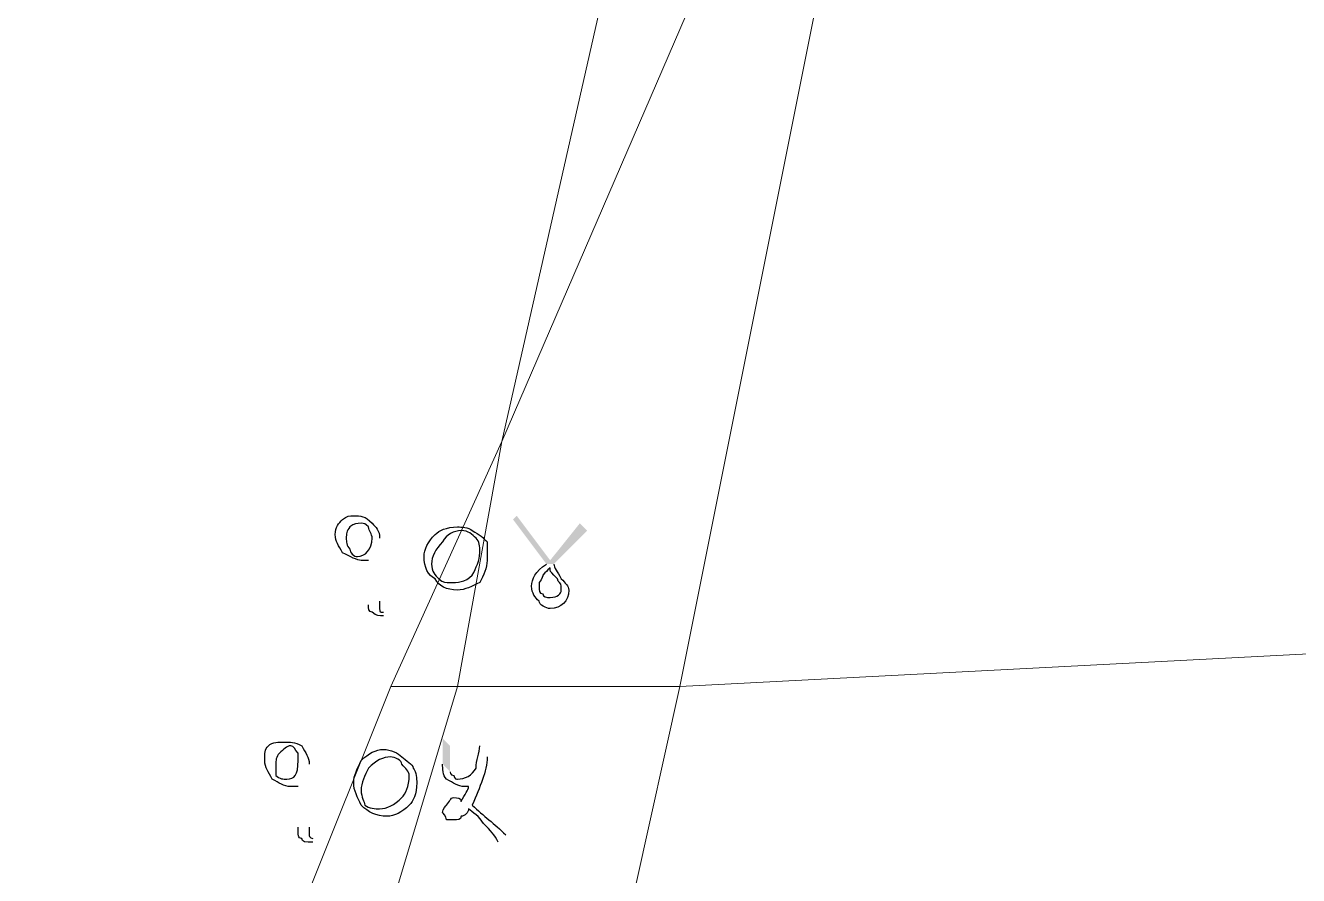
# Model space of a CAD drawing. Header units: inches. Extents: x -9985691 to 3643, y -3269800 to 4788.
# Drawn here: x -4982691.6 to -4982405.4, y -3260163 to -3259971.9 of the extents above; entities that cross this region are included whole.
import ezdxf

# ---------------------------------------------------------------- set-up
doc = ezdxf.new("R2010")
doc.units = ezdxf.units.IN
doc.header["$LTSCALE"] = 2
doc.header["$MEASUREMENT"] = 0
doc.layers.add('PDF_Geometry', color=7, linetype='CONTINUOUS')
doc.layers.add('PDF_Solid Fills', color=7, linetype='CONTINUOUS')

msp = doc.modelspace()

# ---------------------------------------------------------------- hatches: boundary and pattern name
at = {"layer": 'PDF_Solid Fills', "transparency": 33554559}
h = msp.add_hatch(color=256, dxfattribs=at)
h.paths.add_polyline_path([(-4982611.93, -3260087.15), (-4982611.93, -3260101.32)], flags=0)
h.paths.add_polyline_path([(-4982611.1, -3260103.82), (-4982611.1, -3260104.65)], flags=0)
h.paths.add_polyline_path([(-4982574.43, -3260092.98), (-4982581.93, -3260082.98), (-4982581.1, -3260082.15), (-4982573.6, -3260092.15), (-4982566.93, -3260083.82), (-4982565.26, -3260085.48), (-4982572.76, -3260092.98)], flags=0)
h = msp.add_hatch(color=256, dxfattribs=at)
h.paths.add_polyline_path([(-4982611.93, -3260087.15), (-4982611.93, -3260101.32)], flags=0)
h.paths.add_polyline_path([(-4982611.1, -3260103.82), (-4982611.1, -3260104.65)], flags=0)
h.paths.add_polyline_path([(-4982574.43, -3260092.98), (-4982581.93, -3260082.98), (-4982581.1, -3260082.15), (-4982573.6, -3260092.15), (-4982566.93, -3260083.82), (-4982565.26, -3260085.48), (-4982572.76, -3260092.98)], flags=0)
h = msp.add_hatch(color=256, dxfattribs=at)
h.paths.add_polyline_path([(-4982627.77, -3260137.98), (-4982627.77, -3260152.15)], flags=0)
h.paths.add_polyline_path([(-4982626.93, -3260154.65), (-4982626.93, -3260155.48)], flags=0)
h.paths.add_polyline_path([(-4982589.43, -3260133.82), (-4982587.77, -3260136.32)], flags=0)
h.paths.add_polyline_path([(-4982583.6, -3260153.82), (-4982585.27, -3260155.48)], flags=0)
h.paths.add_polyline_path([(-4982597.77, -3260137.98), (-4982597.77, -3260132.15), (-4982596.1, -3260133.82), (-4982596.1, -3260139.65)], flags=0)
h = msp.add_hatch(color=256, dxfattribs=at)
h.paths.add_polyline_path([(-4982627.77, -3260137.98), (-4982627.77, -3260152.15)], flags=0)
h.paths.add_polyline_path([(-4982626.93, -3260154.65), (-4982626.93, -3260155.48)], flags=0)
h.paths.add_polyline_path([(-4982589.43, -3260133.82), (-4982587.77, -3260136.32)], flags=0)
h.paths.add_polyline_path([(-4982583.6, -3260153.82), (-4982585.27, -3260155.48)], flags=0)
h.paths.add_polyline_path([(-4982597.77, -3260137.98), (-4982597.77, -3260132.15), (-4982596.1, -3260133.82), (-4982596.1, -3260139.65)], flags=0)

# ---------------------------------------------------------------- linework, layer by layer
at = {"layer": 'PDF_Geometry', "lineweight": 9}
for points in [[(-4981989.43, -3260090.48), (-4982254.43, -3260105.48), (-4982544.43, -3260120.48), (-4982489.43, -3259845.48), (-4982459.43, -3259775.48), (-4982434.43, -3259765.48), (-4982429.43, -3259755.48), (-4982034.43, -3259735.48)], [(-4981989.43, -3260090.48), (-4982254.43, -3260105.48), (-4982544.43, -3260120.48), (-4982489.43, -3259845.48), (-4982459.43, -3259775.48), (-4982434.43, -3259765.48), (-4982429.43, -3259755.48), (-4982034.43, -3259735.48)], [(-4981989.43, -3260090.48), (-4982254.43, -3260105.48), (-4982544.43, -3260120.48), (-4982489.43, -3259845.48), (-4982459.43, -3259775.48), (-4982434.43, -3259765.48), (-4982429.43, -3259755.48), (-4982034.43, -3259735.48)], [(-4981989.43, -3260090.48), (-4982254.43, -3260105.48), (-4982544.43, -3260120.48), (-4982489.43, -3259845.48), (-4982459.43, -3259775.48), (-4982434.43, -3259765.48), (-4982429.43, -3259755.48), (-4982034.43, -3259735.48)], [(-4982489.43, -3259845.48), (-4982584.43, -3260065.48), (-4982524.43, -3259800.48), (-4982474.43, -3259785.48), (-4982459.43, -3259775.48)], [(-4982489.43, -3259845.48), (-4982584.43, -3260065.48), (-4982524.43, -3259800.48), (-4982474.43, -3259785.48), (-4982459.43, -3259775.48)], [(-4982489.43, -3259845.48), (-4982584.43, -3260065.48), (-4982524.43, -3259800.48), (-4982474.43, -3259785.48), (-4982459.43, -3259775.48)], [(-4982489.43, -3259845.48), (-4982584.43, -3260065.48), (-4982524.43, -3259800.48), (-4982474.43, -3259785.48), (-4982459.43, -3259775.48)], [(-4982524.43, -3259800.48), (-4982584.43, -3260065.48), (-4982609.43, -3260120.48), (-4982629.43, -3260170.48), (-4982819.43, -3260210.48), (-4982829.43, -3260215.48), (-4982659.43, -3259795.48)], [(-4982524.43, -3259800.48), (-4982584.43, -3260065.48), (-4982609.43, -3260120.48), (-4982629.43, -3260170.48), (-4982819.43, -3260210.48), (-4982829.43, -3260215.48), (-4982659.43, -3259795.48)], [(-4982524.43, -3259800.48), (-4982584.43, -3260065.48), (-4982609.43, -3260120.48), (-4982629.43, -3260170.48), (-4982819.43, -3260210.48), (-4982829.43, -3260215.48), (-4982659.43, -3259795.48)], [(-4982524.43, -3259800.48), (-4982584.43, -3260065.48), (-4982609.43, -3260120.48), (-4982629.43, -3260170.48), (-4982819.43, -3260210.48), (-4982829.43, -3260215.48), (-4982659.43, -3259795.48)], [(-4982544.43, -3260120.48), (-4982594.43, -3260120.48), (-4982584.43, -3260065.48), (-4982489.43, -3259845.48)], [(-4982544.43, -3260120.48), (-4982594.43, -3260120.48), (-4982584.43, -3260065.48), (-4982489.43, -3259845.48)], [(-4982544.43, -3260120.48), (-4982594.43, -3260120.48), (-4982584.43, -3260065.48), (-4982489.43, -3259845.48)], [(-4982544.43, -3260120.48), (-4982594.43, -3260120.48), (-4982584.43, -3260065.48), (-4982489.43, -3259845.48)], [(-4982594.43, -3260120.48), (-4982609.43, -3260120.48), (-4982584.43, -3260065.48)], [(-4982594.43, -3260120.48), (-4982609.43, -3260120.48), (-4982584.43, -3260065.48)], [(-4982594.43, -3260120.48), (-4982609.43, -3260120.48), (-4982584.43, -3260065.48)], [(-4982594.43, -3260120.48), (-4982609.43, -3260120.48), (-4982584.43, -3260065.48)], [(-4982299.43, -3260525.48), (-4982339.43, -3260690.48), (-4982689.43, -3260590.48), (-4982519.43, -3260370.48), (-4982554.43, -3260165.48), (-4982544.43, -3260120.48), (-4982254.43, -3260105.48), (-4982294.43, -3260510.48)], [(-4982299.43, -3260525.48), (-4982339.43, -3260690.48), (-4982689.43, -3260590.48), (-4982519.43, -3260370.48), (-4982554.43, -3260165.48), (-4982544.43, -3260120.48), (-4982254.43, -3260105.48), (-4982294.43, -3260510.48)], [(-4982299.43, -3260525.48), (-4982339.43, -3260690.48), (-4982689.43, -3260590.48), (-4982519.43, -3260370.48), (-4982554.43, -3260165.48), (-4982544.43, -3260120.48), (-4982254.43, -3260105.48), (-4982294.43, -3260510.48)], [(-4982299.43, -3260525.48), (-4982339.43, -3260690.48), (-4982689.43, -3260590.48), (-4982519.43, -3260370.48), (-4982554.43, -3260165.48), (-4982544.43, -3260120.48), (-4982254.43, -3260105.48), (-4982294.43, -3260510.48)], [(-4982689.43, -3260590.48), (-4982759.43, -3260570.48), (-4982694.43, -3260480.48), (-4982589.43, -3260355.48), (-4982609.43, -3260170.48), (-4982594.43, -3260120.48), (-4982544.43, -3260120.48), (-4982554.43, -3260165.48), (-4982519.43, -3260370.48)], [(-4982689.43, -3260590.48), (-4982759.43, -3260570.48), (-4982694.43, -3260480.48), (-4982589.43, -3260355.48), (-4982609.43, -3260170.48), (-4982594.43, -3260120.48), (-4982544.43, -3260120.48), (-4982554.43, -3260165.48), (-4982519.43, -3260370.48)], [(-4982689.43, -3260590.48), (-4982759.43, -3260570.48), (-4982694.43, -3260480.48), (-4982589.43, -3260355.48), (-4982609.43, -3260170.48), (-4982594.43, -3260120.48), (-4982544.43, -3260120.48), (-4982554.43, -3260165.48), (-4982519.43, -3260370.48)], [(-4982689.43, -3260590.48), (-4982759.43, -3260570.48), (-4982694.43, -3260480.48), (-4982589.43, -3260355.48), (-4982609.43, -3260170.48), (-4982594.43, -3260120.48), (-4982544.43, -3260120.48), (-4982554.43, -3260165.48), (-4982519.43, -3260370.48)], [(-4982609.43, -3260170.48), (-4982629.43, -3260170.48), (-4982609.43, -3260120.48), (-4982594.43, -3260120.48)], [(-4982609.43, -3260170.48), (-4982629.43, -3260170.48), (-4982609.43, -3260120.48), (-4982594.43, -3260120.48)], [(-4982609.43, -3260170.48), (-4982629.43, -3260170.48), (-4982609.43, -3260120.48), (-4982594.43, -3260120.48)], [(-4982609.43, -3260170.48), (-4982629.43, -3260170.48), (-4982609.43, -3260120.48), (-4982594.43, -3260120.48)]]:
    msp.add_lwpolyline(points, close=True, dxfattribs=at)
at = {"layer": 'PDF_Geometry', "lineweight": 25}
for points in [[(-4982621.93, -3260086.32), (-4982621.93, -3260084.65), (-4982621.1, -3260083.82), (-4982620.26, -3260082.98)], [(-4982621.93, -3260086.32), (-4982621.93, -3260084.65), (-4982621.1, -3260083.82), (-4982620.26, -3260082.98)], [(-4982620.26, -3260082.98), (-4982619.43, -3260082.15), (-4982618.6, -3260082.15), (-4982617.77, -3260082.15)], [(-4982620.26, -3260082.98), (-4982619.43, -3260082.15), (-4982618.6, -3260082.15), (-4982617.77, -3260082.15)], [(-4982617.77, -3260082.15), (-4982616.1, -3260082.15), (-4982615.27, -3260082.15), (-4982613.6, -3260083.82)], [(-4982617.77, -3260082.15), (-4982616.1, -3260082.15), (-4982615.27, -3260082.15), (-4982613.6, -3260083.82)], [(-4982618.6, -3260084.65), (-4982619.43, -3260085.48), (-4982619.43, -3260086.32), (-4982619.43, -3260087.15)], [(-4982618.6, -3260084.65), (-4982619.43, -3260085.48), (-4982619.43, -3260086.32), (-4982619.43, -3260087.15)], [(-4982616.1, -3260083.82), (-4982616.93, -3260083.82), (-4982617.77, -3260083.82), (-4982618.6, -3260084.65)], [(-4982616.1, -3260083.82), (-4982616.93, -3260083.82), (-4982617.77, -3260083.82), (-4982618.6, -3260084.65)], [(-4982614.43, -3260084.65), (-4982615.27, -3260083.82), (-4982615.27, -3260083.82), (-4982616.1, -3260083.82)], [(-4982614.43, -3260084.65), (-4982615.27, -3260083.82), (-4982615.27, -3260083.82), (-4982616.1, -3260083.82)], [(-4982613.6, -3260087.15), (-4982613.6, -3260086.32), (-4982614.43, -3260085.48), (-4982614.43, -3260084.65)], [(-4982613.6, -3260087.15), (-4982613.6, -3260086.32), (-4982614.43, -3260085.48), (-4982614.43, -3260084.65)], [(-4982613.6, -3260083.82), (-4982612.77, -3260084.65), (-4982611.93, -3260085.48), (-4982611.93, -3260087.15)], [(-4982613.6, -3260083.82), (-4982612.77, -3260084.65), (-4982611.93, -3260085.48), (-4982611.93, -3260087.15)], [(-4982599.43, -3260086.32), (-4982598.6, -3260085.48), (-4982596.93, -3260084.65), (-4982594.43, -3260084.65)], [(-4982599.43, -3260086.32), (-4982598.6, -3260085.48), (-4982596.93, -3260084.65), (-4982594.43, -3260084.65)], [(-4982593.6, -3260085.48), (-4982595.27, -3260085.48), (-4982596.93, -3260086.32), (-4982597.77, -3260087.98)], [(-4982593.6, -3260085.48), (-4982595.27, -3260085.48), (-4982596.93, -3260086.32), (-4982597.77, -3260087.98)], [(-4982594.43, -3260084.65), (-4982593.6, -3260084.65), (-4982591.93, -3260084.65), (-4982591.1, -3260085.48)], [(-4982594.43, -3260084.65), (-4982593.6, -3260084.65), (-4982591.93, -3260084.65), (-4982591.1, -3260085.48)], [(-4982590.27, -3260087.15), (-4982591.1, -3260086.32), (-4982591.93, -3260085.48), (-4982593.6, -3260085.48)], [(-4982590.27, -3260087.15), (-4982591.1, -3260086.32), (-4982591.93, -3260085.48), (-4982593.6, -3260085.48)], [(-4982591.1, -3260085.48), (-4982589.43, -3260086.32), (-4982588.6, -3260087.15), (-4982587.77, -3260087.98)], [(-4982591.1, -3260085.48), (-4982589.43, -3260086.32), (-4982588.6, -3260087.15), (-4982587.77, -3260087.98)], [(-4982620.26, -3260090.48), (-4982621.1, -3260088.82), (-4982621.93, -3260087.98), (-4982621.93, -3260086.32)], [(-4982620.26, -3260090.48), (-4982621.1, -3260088.82), (-4982621.93, -3260087.98), (-4982621.93, -3260086.32)], [(-4982619.43, -3260087.15), (-4982619.43, -3260087.98), (-4982619.43, -3260088.82), (-4982618.6, -3260089.65)], [(-4982619.43, -3260087.15), (-4982619.43, -3260087.98), (-4982619.43, -3260088.82), (-4982618.6, -3260089.65)], [(-4982616.93, -3260091.32), (-4982615.27, -3260091.32), (-4982613.6, -3260089.65), (-4982613.6, -3260087.15)], [(-4982616.93, -3260091.32), (-4982615.27, -3260091.32), (-4982613.6, -3260089.65), (-4982613.6, -3260087.15)], [(-4982601.93, -3260091.32), (-4982601.93, -3260089.65), (-4982601.1, -3260087.98), (-4982599.43, -3260086.32)], [(-4982601.93, -3260091.32), (-4982601.93, -3260089.65), (-4982601.1, -3260087.98), (-4982599.43, -3260086.32)], [(-4982597.77, -3260087.98), (-4982599.43, -3260089.65), (-4982600.26, -3260091.32), (-4982600.26, -3260092.98)], [(-4982597.77, -3260087.98), (-4982599.43, -3260089.65), (-4982600.26, -3260091.32), (-4982600.26, -3260092.98)], [(-4982589.43, -3260090.48), (-4982589.43, -3260088.82), (-4982589.43, -3260087.98), (-4982590.27, -3260087.15)], [(-4982589.43, -3260090.48), (-4982589.43, -3260088.82), (-4982589.43, -3260087.98), (-4982590.27, -3260087.15)], [(-4982587.77, -3260087.98), (-4982587.77, -3260088.82), (-4982587.77, -3260090.48), (-4982587.77, -3260092.15)], [(-4982587.77, -3260087.98), (-4982587.77, -3260088.82), (-4982587.77, -3260090.48), (-4982587.77, -3260092.15)], [(-4982616.1, -3260092.15), (-4982616.93, -3260092.15), (-4982618.6, -3260091.32), (-4982620.26, -3260090.48)], [(-4982616.1, -3260092.15), (-4982616.93, -3260092.15), (-4982618.6, -3260091.32), (-4982620.26, -3260090.48)], [(-4982618.6, -3260089.65), (-4982618.6, -3260090.48), (-4982617.77, -3260091.32), (-4982616.93, -3260091.32)], [(-4982618.6, -3260089.65), (-4982618.6, -3260090.48), (-4982617.77, -3260091.32), (-4982616.93, -3260091.32)], [(-4982599.43, -3260096.32), (-4982601.1, -3260095.48), (-4982601.93, -3260093.82), (-4982601.93, -3260091.32)], [(-4982599.43, -3260096.32), (-4982601.1, -3260095.48), (-4982601.93, -3260093.82), (-4982601.93, -3260091.32)], [(-4982591.1, -3260095.48), (-4982590.27, -3260093.82), (-4982589.43, -3260092.15), (-4982589.43, -3260090.48)], [(-4982591.1, -3260095.48), (-4982590.27, -3260093.82), (-4982589.43, -3260092.15), (-4982589.43, -3260090.48)], [(-4982614.43, -3260092.15), (-4982614.43, -3260092.15), (-4982615.27, -3260092.15), (-4982616.1, -3260092.15)], [(-4982614.43, -3260092.15), (-4982614.43, -3260092.15), (-4982615.27, -3260092.15), (-4982616.1, -3260092.15)], [(-4982600.26, -3260092.98), (-4982600.26, -3260094.65), (-4982599.43, -3260095.48), (-4982598.6, -3260096.32)], [(-4982600.26, -3260092.98), (-4982600.26, -3260094.65), (-4982599.43, -3260095.48), (-4982598.6, -3260096.32)], [(-4982587.77, -3260092.15), (-4982587.77, -3260093.82), (-4982588.6, -3260095.48), (-4982589.43, -3260097.15)], [(-4982587.77, -3260092.15), (-4982587.77, -3260093.82), (-4982588.6, -3260095.48), (-4982589.43, -3260097.15)], [(-4982577.76, -3260097.98), (-4982577.76, -3260096.32), (-4982576.93, -3260094.65), (-4982574.43, -3260092.98)], [(-4982577.76, -3260097.98), (-4982577.76, -3260096.32), (-4982576.93, -3260094.65), (-4982574.43, -3260092.98)], [(-4982573.6, -3260093.82), (-4982574.43, -3260094.65), (-4982574.43, -3260094.65), (-4982575.26, -3260095.48)], [(-4982573.6, -3260093.82), (-4982574.43, -3260094.65), (-4982574.43, -3260094.65), (-4982575.26, -3260095.48)], [(-4982572.76, -3260095.48), (-4982573.6, -3260094.65), (-4982573.6, -3260094.65), (-4982573.6, -3260093.82)], [(-4982572.76, -3260095.48), (-4982573.6, -3260094.65), (-4982573.6, -3260094.65), (-4982573.6, -3260093.82)], [(-4982572.76, -3260092.98), (-4982572.76, -3260093.82), (-4982571.93, -3260094.65), (-4982571.1, -3260096.32)], [(-4982572.76, -3260092.98), (-4982572.76, -3260093.82), (-4982571.93, -3260094.65), (-4982571.1, -3260096.32)], [(-4982594.43, -3260098.82), (-4982596.93, -3260098.82), (-4982598.6, -3260097.98), (-4982599.43, -3260096.32)], [(-4982594.43, -3260098.82), (-4982596.93, -3260098.82), (-4982598.6, -3260097.98), (-4982599.43, -3260096.32)], [(-4982598.6, -3260096.32), (-4982597.77, -3260097.15), (-4982596.93, -3260097.15), (-4982596.1, -3260097.15)], [(-4982598.6, -3260096.32), (-4982597.77, -3260097.15), (-4982596.93, -3260097.15), (-4982596.1, -3260097.15)], [(-4982596.1, -3260097.15), (-4982594.43, -3260097.15), (-4982592.77, -3260097.15), (-4982591.1, -3260095.48)], [(-4982596.1, -3260097.15), (-4982594.43, -3260097.15), (-4982592.77, -3260097.15), (-4982591.1, -3260095.48)], [(-4982589.43, -3260097.15), (-4982591.1, -3260097.98), (-4982592.77, -3260098.82), (-4982594.43, -3260098.82)], [(-4982589.43, -3260097.15), (-4982591.1, -3260097.98), (-4982592.77, -3260098.82), (-4982594.43, -3260098.82)], [(-4982575.26, -3260095.48), (-4982575.26, -3260095.48), (-4982575.26, -3260096.32), (-4982576.1, -3260097.15)], [(-4982575.26, -3260095.48), (-4982575.26, -3260095.48), (-4982575.26, -3260096.32), (-4982576.1, -3260097.15)], [(-4982576.1, -3260097.15), (-4982576.1, -3260097.15), (-4982576.1, -3260097.98), (-4982576.1, -3260097.98)], [(-4982576.1, -3260097.15), (-4982576.1, -3260097.15), (-4982576.1, -3260097.98), (-4982576.1, -3260097.98)], [(-4982571.93, -3260096.32), (-4982571.93, -3260096.32), (-4982572.76, -3260095.48), (-4982572.76, -3260095.48)], [(-4982571.93, -3260096.32), (-4982571.93, -3260096.32), (-4982572.76, -3260095.48), (-4982572.76, -3260095.48)], [(-4982571.1, -3260097.98), (-4982571.1, -3260097.15), (-4982571.93, -3260097.15), (-4982571.93, -3260096.32)], [(-4982571.1, -3260097.98), (-4982571.1, -3260097.15), (-4982571.93, -3260097.15), (-4982571.93, -3260096.32)], [(-4982571.1, -3260096.32), (-4982570.26, -3260097.15), (-4982569.43, -3260097.98), (-4982569.43, -3260098.82)], [(-4982571.1, -3260096.32), (-4982570.26, -3260097.15), (-4982569.43, -3260097.98), (-4982569.43, -3260098.82)], [(-4982576.1, -3260101.32), (-4982576.93, -3260100.48), (-4982577.76, -3260099.65), (-4982577.76, -3260097.98)], [(-4982576.1, -3260101.32), (-4982576.93, -3260100.48), (-4982577.76, -3260099.65), (-4982577.76, -3260097.98)], [(-4982576.1, -3260097.98), (-4982576.1, -3260098.82), (-4982576.1, -3260099.65), (-4982575.26, -3260099.65)], [(-4982576.1, -3260097.98), (-4982576.1, -3260098.82), (-4982576.1, -3260099.65), (-4982575.26, -3260099.65)], [(-4982575.26, -3260099.65), (-4982575.26, -3260100.48), (-4982574.43, -3260100.48), (-4982573.6, -3260100.48)], [(-4982575.26, -3260099.65), (-4982575.26, -3260100.48), (-4982574.43, -3260100.48), (-4982573.6, -3260100.48)], [(-4982573.6, -3260100.48), (-4982571.93, -3260100.48), (-4982571.1, -3260099.65), (-4982571.1, -3260098.82)], [(-4982569.43, -3260098.82), (-4982569.43, -3260101.32), (-4982571.1, -3260102.98), (-4982573.6, -3260102.98)], [(-4982573.6, -3260100.48), (-4982571.93, -3260100.48), (-4982571.1, -3260099.65), (-4982571.1, -3260098.82)], [(-4982569.43, -3260098.82), (-4982569.43, -3260101.32), (-4982571.1, -3260102.98), (-4982573.6, -3260102.98)], [(-4982571.1, -3260098.82), (-4982571.1, -3260098.82), (-4982571.1, -3260097.98), (-4982571.1, -3260097.98)], [(-4982571.1, -3260098.82), (-4982571.1, -3260098.82), (-4982571.1, -3260097.98), (-4982571.1, -3260097.98)], [(-4982613.6, -3260103.82), (-4982614.43, -3260103.82), (-4982614.43, -3260102.98), (-4982614.43, -3260102.15)], [(-4982613.6, -3260103.82), (-4982614.43, -3260103.82), (-4982614.43, -3260102.98), (-4982614.43, -3260102.15)], [(-4982611.93, -3260101.32), (-4982611.93, -3260102.15), (-4982611.93, -3260102.98), (-4982611.93, -3260102.98)], [(-4982611.93, -3260101.32), (-4982611.93, -3260102.15), (-4982611.93, -3260102.98), (-4982611.93, -3260102.98)], [(-4982611.93, -3260102.98), (-4982611.93, -3260103.82), (-4982611.93, -3260103.82), (-4982611.1, -3260103.82)], [(-4982611.93, -3260102.98), (-4982611.93, -3260103.82), (-4982611.93, -3260103.82), (-4982611.1, -3260103.82)], [(-4982573.6, -3260102.98), (-4982574.43, -3260102.98), (-4982576.1, -3260102.15), (-4982576.1, -3260101.32)], [(-4982573.6, -3260102.98), (-4982574.43, -3260102.98), (-4982576.1, -3260102.15), (-4982576.1, -3260101.32)], [(-4982611.1, -3260104.65), (-4982611.93, -3260104.65), (-4982612.77, -3260104.65), (-4982613.6, -3260103.82)], [(-4982611.1, -3260104.65), (-4982611.93, -3260104.65), (-4982612.77, -3260104.65), (-4982613.6, -3260103.82)], [(-4982637.77, -3260137.15), (-4982637.77, -3260135.48), (-4982637.77, -3260134.65), (-4982636.93, -3260133.82)], [(-4982637.77, -3260137.15), (-4982637.77, -3260135.48), (-4982637.77, -3260134.65), (-4982636.93, -3260133.82)], [(-4982636.93, -3260133.82), (-4982636.1, -3260132.98), (-4982634.43, -3260132.98), (-4982633.6, -3260132.98)], [(-4982636.93, -3260133.82), (-4982636.1, -3260132.98), (-4982634.43, -3260132.98), (-4982633.6, -3260132.98)], [(-4982631.93, -3260133.82), (-4982632.77, -3260133.82), (-4982633.6, -3260134.65), (-4982634.43, -3260135.48)], [(-4982631.93, -3260133.82), (-4982632.77, -3260133.82), (-4982633.6, -3260134.65), (-4982634.43, -3260135.48)], [(-4982633.6, -3260132.98), (-4982631.93, -3260132.98), (-4982631.1, -3260132.98), (-4982629.43, -3260133.82)], [(-4982633.6, -3260132.98), (-4982631.93, -3260132.98), (-4982631.1, -3260132.98), (-4982629.43, -3260133.82)], [(-4982630.27, -3260135.48), (-4982631.1, -3260134.65), (-4982631.1, -3260133.82), (-4982631.93, -3260133.82)], [(-4982630.27, -3260135.48), (-4982631.1, -3260134.65), (-4982631.1, -3260133.82), (-4982631.93, -3260133.82)], [(-4982629.43, -3260133.82), (-4982628.6, -3260135.48), (-4982627.77, -3260136.32), (-4982627.77, -3260137.98)], [(-4982629.43, -3260133.82), (-4982628.6, -3260135.48), (-4982627.77, -3260136.32), (-4982627.77, -3260137.98)], [(-4982616.1, -3260137.15), (-4982614.43, -3260135.48), (-4982612.77, -3260134.65), (-4982611.1, -3260134.65)], [(-4982616.1, -3260137.15), (-4982614.43, -3260135.48), (-4982612.77, -3260134.65), (-4982611.1, -3260134.65)], [(-4982611.1, -3260134.65), (-4982609.43, -3260134.65), (-4982607.77, -3260135.48), (-4982606.93, -3260136.32)], [(-4982611.1, -3260134.65), (-4982609.43, -3260134.65), (-4982607.77, -3260135.48), (-4982606.93, -3260136.32)], [(-4982590.27, -3260138.82), (-4982590.27, -3260137.15), (-4982589.43, -3260135.48), (-4982589.43, -3260133.82)], [(-4982590.27, -3260138.82), (-4982590.27, -3260137.15), (-4982589.43, -3260135.48), (-4982589.43, -3260133.82)], [(-4982636.1, -3260141.32), (-4982636.93, -3260139.65), (-4982637.77, -3260138.82), (-4982637.77, -3260137.15)], [(-4982636.1, -3260141.32), (-4982636.93, -3260139.65), (-4982637.77, -3260138.82), (-4982637.77, -3260137.15)], [(-4982634.43, -3260135.48), (-4982635.27, -3260136.32), (-4982635.27, -3260137.15), (-4982635.27, -3260137.98)], [(-4982634.43, -3260135.48), (-4982635.27, -3260136.32), (-4982635.27, -3260137.15), (-4982635.27, -3260137.98)], [(-4982632.77, -3260141.32), (-4982631.1, -3260141.32), (-4982630.27, -3260140.48), (-4982630.27, -3260137.15)], [(-4982632.77, -3260141.32), (-4982631.1, -3260141.32), (-4982630.27, -3260140.48), (-4982630.27, -3260137.15)], [(-4982630.27, -3260137.15), (-4982630.27, -3260136.32), (-4982630.27, -3260135.48), (-4982630.27, -3260135.48)], [(-4982630.27, -3260137.15), (-4982630.27, -3260136.32), (-4982630.27, -3260135.48), (-4982630.27, -3260135.48)], [(-4982617.77, -3260142.15), (-4982617.77, -3260140.48), (-4982616.93, -3260138.82), (-4982616.1, -3260137.15)], [(-4982617.77, -3260142.15), (-4982617.77, -3260140.48), (-4982616.93, -3260138.82), (-4982616.1, -3260137.15)], [(-4982609.43, -3260136.32), (-4982611.1, -3260136.32), (-4982612.77, -3260137.15), (-4982614.43, -3260138.82)], [(-4982609.43, -3260136.32), (-4982611.1, -3260136.32), (-4982612.77, -3260137.15), (-4982614.43, -3260138.82)], [(-4982606.93, -3260137.98), (-4982606.93, -3260137.15), (-4982608.6, -3260136.32), (-4982609.43, -3260136.32)], [(-4982606.93, -3260137.98), (-4982606.93, -3260137.15), (-4982608.6, -3260136.32), (-4982609.43, -3260136.32)], [(-4982606.93, -3260136.32), (-4982606.1, -3260137.15), (-4982604.43, -3260137.98), (-4982604.43, -3260138.82)], [(-4982606.93, -3260136.32), (-4982606.1, -3260137.15), (-4982604.43, -3260137.98), (-4982604.43, -3260138.82)], [(-4982587.77, -3260136.32), (-4982587.77, -3260139.65), (-4982589.43, -3260142.98), (-4982591.1, -3260147.15)], [(-4982587.77, -3260136.32), (-4982587.77, -3260139.65), (-4982589.43, -3260142.98), (-4982591.1, -3260147.15)], [(-4982635.27, -3260137.98), (-4982635.27, -3260138.82), (-4982635.27, -3260139.65), (-4982635.27, -3260140.48)], [(-4982635.27, -3260137.98), (-4982635.27, -3260138.82), (-4982635.27, -3260139.65), (-4982635.27, -3260140.48)], [(-4982635.27, -3260140.48), (-4982634.43, -3260141.32), (-4982633.6, -3260141.32), (-4982632.77, -3260141.32)], [(-4982635.27, -3260140.48), (-4982634.43, -3260141.32), (-4982633.6, -3260141.32), (-4982632.77, -3260141.32)], [(-4982614.43, -3260138.82), (-4982615.27, -3260140.48), (-4982616.1, -3260142.15), (-4982616.1, -3260143.82)], [(-4982614.43, -3260138.82), (-4982615.27, -3260140.48), (-4982616.1, -3260142.15), (-4982616.1, -3260143.82)], [(-4982605.27, -3260140.48), (-4982605.27, -3260139.65), (-4982606.1, -3260138.82), (-4982606.93, -3260137.98)], [(-4982605.27, -3260140.48), (-4982605.27, -3260139.65), (-4982606.1, -3260138.82), (-4982606.93, -3260137.98)], [(-4982606.93, -3260145.48), (-4982606.1, -3260144.65), (-4982605.27, -3260142.98), (-4982605.27, -3260140.48)], [(-4982606.93, -3260145.48), (-4982606.1, -3260144.65), (-4982605.27, -3260142.98), (-4982605.27, -3260140.48)], [(-4982604.43, -3260138.82), (-4982603.6, -3260139.65), (-4982603.6, -3260141.32), (-4982603.6, -3260142.15)], [(-4982604.43, -3260138.82), (-4982603.6, -3260139.65), (-4982603.6, -3260141.32), (-4982603.6, -3260142.15)], [(-4982596.93, -3260141.32), (-4982597.77, -3260140.48), (-4982597.77, -3260138.82), (-4982597.77, -3260137.98)], [(-4982596.93, -3260141.32), (-4982597.77, -3260140.48), (-4982597.77, -3260138.82), (-4982597.77, -3260137.98)], [(-4982596.1, -3260139.65), (-4982596.1, -3260139.65), (-4982596.1, -3260140.48), (-4982595.27, -3260140.48)], [(-4982596.1, -3260139.65), (-4982596.1, -3260139.65), (-4982596.1, -3260140.48), (-4982595.27, -3260140.48)], [(-4982595.27, -3260140.48), (-4982595.27, -3260141.32), (-4982594.43, -3260141.32), (-4982594.43, -3260141.32)], [(-4982595.27, -3260140.48), (-4982595.27, -3260141.32), (-4982594.43, -3260141.32), (-4982594.43, -3260141.32)], [(-4982594.43, -3260141.32), (-4982592.77, -3260141.32), (-4982591.1, -3260140.48), (-4982590.27, -3260138.82)], [(-4982594.43, -3260141.32), (-4982592.77, -3260141.32), (-4982591.1, -3260140.48), (-4982590.27, -3260138.82)], [(-4982631.93, -3260142.98), (-4982633.6, -3260142.98), (-4982634.43, -3260142.15), (-4982636.1, -3260141.32)], [(-4982631.93, -3260142.98), (-4982633.6, -3260142.98), (-4982634.43, -3260142.15), (-4982636.1, -3260141.32)], [(-4982630.27, -3260142.98), (-4982631.1, -3260142.98), (-4982631.1, -3260142.98), (-4982631.93, -3260142.98)], [(-4982630.27, -3260142.98), (-4982631.1, -3260142.98), (-4982631.1, -3260142.98), (-4982631.93, -3260142.98)], [(-4982616.1, -3260147.15), (-4982616.93, -3260145.48), (-4982617.77, -3260143.82), (-4982617.77, -3260142.15)], [(-4982616.1, -3260147.15), (-4982616.93, -3260145.48), (-4982617.77, -3260143.82), (-4982617.77, -3260142.15)], [(-4982603.6, -3260142.15), (-4982603.6, -3260144.65), (-4982604.43, -3260146.32), (-4982605.27, -3260147.15)], [(-4982603.6, -3260142.15), (-4982603.6, -3260144.65), (-4982604.43, -3260146.32), (-4982605.27, -3260147.15)], [(-4982592.77, -3260142.98), (-4982594.43, -3260142.98), (-4982595.27, -3260142.15), (-4982596.93, -3260141.32)], [(-4982592.77, -3260142.98), (-4982594.43, -3260142.98), (-4982595.27, -3260142.15), (-4982596.93, -3260141.32)], [(-4982593.6, -3260146.32), (-4982592.77, -3260144.65), (-4982591.93, -3260143.82), (-4982591.93, -3260142.98)], [(-4982593.6, -3260146.32), (-4982592.77, -3260144.65), (-4982591.93, -3260143.82), (-4982591.93, -3260142.98)], [(-4982591.93, -3260142.98), (-4982591.93, -3260142.98), (-4982592.77, -3260142.98), (-4982592.77, -3260142.98)], [(-4982591.93, -3260142.98), (-4982591.93, -3260142.98), (-4982592.77, -3260142.98), (-4982592.77, -3260142.98)], [(-4982616.1, -3260143.82), (-4982616.1, -3260145.48), (-4982615.27, -3260146.32), (-4982615.27, -3260147.15)], [(-4982616.1, -3260143.82), (-4982616.1, -3260145.48), (-4982615.27, -3260146.32), (-4982615.27, -3260147.15)], [(-4982611.93, -3260147.98), (-4982610.27, -3260147.98), (-4982608.6, -3260147.15), (-4982606.93, -3260145.48)], [(-4982611.93, -3260147.98), (-4982610.27, -3260147.98), (-4982608.6, -3260147.15), (-4982606.93, -3260145.48)], [(-4982596.93, -3260147.15), (-4982596.1, -3260146.32), (-4982596.1, -3260145.48), (-4982595.27, -3260145.48)], [(-4982596.93, -3260147.15), (-4982596.1, -3260146.32), (-4982596.1, -3260145.48), (-4982595.27, -3260145.48)], [(-4982595.27, -3260145.48), (-4982594.43, -3260145.48), (-4982593.6, -3260145.48), (-4982593.6, -3260146.32)], [(-4982595.27, -3260145.48), (-4982594.43, -3260145.48), (-4982593.6, -3260145.48), (-4982593.6, -3260146.32)], [(-4982610.27, -3260149.65), (-4982612.77, -3260149.65), (-4982614.43, -3260148.82), (-4982616.1, -3260147.15)], [(-4982610.27, -3260149.65), (-4982612.77, -3260149.65), (-4982614.43, -3260148.82), (-4982616.1, -3260147.15)], [(-4982615.27, -3260147.15), (-4982614.43, -3260147.98), (-4982612.77, -3260147.98), (-4982611.93, -3260147.98)], [(-4982615.27, -3260147.15), (-4982614.43, -3260147.98), (-4982612.77, -3260147.98), (-4982611.93, -3260147.98)], [(-4982605.27, -3260147.15), (-4982606.93, -3260148.82), (-4982608.6, -3260149.65), (-4982610.27, -3260149.65)], [(-4982605.27, -3260147.15), (-4982606.93, -3260148.82), (-4982608.6, -3260149.65), (-4982610.27, -3260149.65)], [(-4982597.77, -3260148.82), (-4982597.77, -3260147.98), (-4982596.93, -3260147.15), (-4982596.93, -3260147.15)], [(-4982597.77, -3260148.82), (-4982597.77, -3260147.98), (-4982596.93, -3260147.15), (-4982596.93, -3260147.15)], [(-4982596.93, -3260150.48), (-4982596.93, -3260149.65), (-4982597.77, -3260148.82), (-4982597.77, -3260148.82)], [(-4982596.93, -3260150.48), (-4982596.93, -3260149.65), (-4982597.77, -3260148.82), (-4982597.77, -3260148.82)], [(-4982591.93, -3260147.98), (-4982591.93, -3260148.82), (-4982592.77, -3260149.65), (-4982593.6, -3260149.65)], [(-4982591.93, -3260147.98), (-4982591.93, -3260148.82), (-4982592.77, -3260149.65), (-4982593.6, -3260149.65)], [(-4982588.6, -3260151.32), (-4982589.43, -3260149.65), (-4982591.1, -3260148.82), (-4982591.93, -3260147.98)], [(-4982588.6, -3260151.32), (-4982589.43, -3260149.65), (-4982591.1, -3260148.82), (-4982591.93, -3260147.98)], [(-4982591.1, -3260147.15), (-4982588.6, -3260149.65), (-4982586.1, -3260151.32), (-4982583.6, -3260153.82)], [(-4982591.1, -3260147.15), (-4982588.6, -3260149.65), (-4982586.1, -3260151.32), (-4982583.6, -3260153.82)], [(-4982595.27, -3260150.48), (-4982596.1, -3260150.48), (-4982596.1, -3260150.48), (-4982596.93, -3260150.48)], [(-4982595.27, -3260150.48), (-4982596.1, -3260150.48), (-4982596.1, -3260150.48), (-4982596.93, -3260150.48)], [(-4982593.6, -3260149.65), (-4982593.6, -3260150.48), (-4982594.43, -3260150.48), (-4982595.27, -3260150.48)], [(-4982593.6, -3260149.65), (-4982593.6, -3260150.48), (-4982594.43, -3260150.48), (-4982595.27, -3260150.48)], [(-4982585.27, -3260155.48), (-4982586.1, -3260153.82), (-4982586.93, -3260152.98), (-4982588.6, -3260151.32)], [(-4982585.27, -3260155.48), (-4982586.1, -3260153.82), (-4982586.93, -3260152.98), (-4982588.6, -3260151.32)], [(-4982629.43, -3260154.65), (-4982630.27, -3260154.65), (-4982630.27, -3260153.82), (-4982630.27, -3260152.15)], [(-4982629.43, -3260154.65), (-4982630.27, -3260154.65), (-4982630.27, -3260153.82), (-4982630.27, -3260152.15)], [(-4982626.93, -3260155.48), (-4982628.6, -3260155.48), (-4982629.43, -3260155.48), (-4982629.43, -3260154.65)], [(-4982626.93, -3260155.48), (-4982628.6, -3260155.48), (-4982629.43, -3260155.48), (-4982629.43, -3260154.65)], [(-4982627.77, -3260152.15), (-4982627.77, -3260152.98), (-4982627.77, -3260153.82), (-4982627.77, -3260153.82)], [(-4982627.77, -3260152.15), (-4982627.77, -3260152.98), (-4982627.77, -3260153.82), (-4982627.77, -3260153.82)], [(-4982627.77, -3260153.82), (-4982627.77, -3260153.82), (-4982627.77, -3260154.65), (-4982626.93, -3260154.65)], [(-4982627.77, -3260153.82), (-4982627.77, -3260153.82), (-4982627.77, -3260154.65), (-4982626.93, -3260154.65)]]:
    msp.add_open_spline(points, degree=3, dxfattribs=at)

doc.saveas('drawing.dxf')
